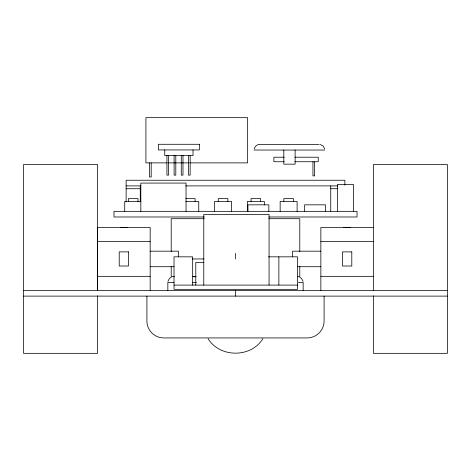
<?xml version="1.0" encoding="UTF-8"?>
<svg xmlns="http://www.w3.org/2000/svg" width="471" height="471" viewBox="0 0 471 471"><rect width="100%" height="100%" fill="white"/><g stroke="black" fill="none" stroke-linecap="round" stroke-linejoin="round"><path stroke-width="0.71" d="M167.935 281.352L169.501 278.379L171.415 277.125M254.216 149.007C254.681 146.399 257.125 144.361 259.774 144.385L319.138 144.385M262.877 338.708C251.102 357.978 219.898 357.978 208.123 338.708M254.122 150.037L324.79 150.037M284.284 157.22L273.857 157.22L273.857 161.741L284.284 161.741M294.952 157.22L318.225 157.22L318.225 161.741L294.952 161.741M167.14 162.878L145.916 162.878L145.916 117.662L247.652 117.662L247.652 162.878L189.831 162.878M168.606 162.878L188.365 162.878M126.134 185.898L140.811 185.898M185.586 185.898L337.801 185.898M126.134 188.724L140.264 188.724M330.736 188.724L337.801 188.724M185.78 198.615L195.088 198.615L195.088 201.441M140.97 201.441L124.721 201.441L124.721 211.332M185.78 201.441L198.762 201.441L198.762 211.332M204.296 216.984L113.982 216.984L113.982 211.332L357.018 211.332L357.018 216.984L268.906 216.984M204.273 218.709L171.209 218.709L171.209 251.549M268.929 218.709L299.791 218.709L299.791 251.549M373.421 227.44L320.857 227.44L320.857 290.46M97.603 241.57L150.167 241.57M320.857 241.57L373.421 241.57M150.167 251.178L178.427 251.178L178.427 256.813M320.857 251.178L292.597 251.178L292.597 256.813M268.464 256.836L297.513 256.836L297.519 289.335L174.023 289.335L174.023 256.836L192.668 256.836L192.668 285.096M192.115 258.95L203.878 258.95M203.861 262.488L195.783 262.488L195.783 285.096M150.167 266.721L174.082 266.721M297.672 266.721L320.857 266.721M97.603 276.33L150.167 276.33M320.857 276.33L373.421 276.33M174.146 276.359L171.209 276.359L171.209 266.144M192.515 276.359L196.189 276.359M297.59 276.359L299.791 276.359L299.791 266.144M173.499 276.724L174.082 276.724M193.028 276.724L195.595 276.724M173.999 282.376L167.847 282.376L167.847 290.46M192.857 282.376L196.372 282.376M298.402 282.376L303.153 282.376L303.153 290.46M174.023 285.096L297.519 285.096M23.55 290.46L447.45 290.46M23.55 296.112L447.45 296.112M320.168 144.479L323.135 146.039L324.696 149.007M299.585 277.125L301.499 278.379L303.065 281.352M373.409 290.819L373.409 164.562L447.45 164.562L447.45 353.338L373.409 353.338L373.409 295.847M353.456 211.332L353.456 184.485L337.436 184.485L337.436 211.332M344.866 185.191L344.866 180.246L126.134 180.246L126.134 201.853M330.736 185.898L330.736 211.332M325.508 211.332L325.508 204.832L304.596 204.832L304.596 211.332M324.095 296.112L324.095 320.981A16.956 16.956 0 0 1 307.139 337.937L163.861 337.937A16.956 16.956 0 0 1 146.905 320.981L146.905 296.112M314.64 161.741L314.64 175.871L312.944 175.871L312.944 161.741M297.107 211.332L297.107 201.441L280.151 201.441L280.151 211.332M295.117 150.037L295.117 164.167L283.813 164.167L283.813 150.037M293.433 201.441L293.433 198.615L283.825 198.615L283.825 201.441M278.867 256.836L278.867 285.096M269.059 285.096L269.059 214.446L203.778 214.446L203.778 285.096M268.847 211.332L268.847 204.832L247.934 204.832L247.934 211.332M264.325 204.973L264.325 201.441L247.369 201.441L247.369 211.332M260.651 201.441L260.651 198.615L251.043 198.615L251.043 201.441M235.5 253.298L235.5 258.95M235.5 290.46L235.5 296.112M231.544 211.332L231.544 201.441L214.588 201.441L214.588 211.332M227.87 201.441L227.87 198.615L218.261 198.615L218.261 201.441M193.01 149.931L193.01 155.583L164.75 155.583L164.75 149.931M190.154 155.424L190.154 175.124L188.459 175.124L188.459 155.424M186.045 211.332L186.045 183.072L140.829 183.072L140.829 211.332M182.978 155.424L182.978 175.124L181.282 175.124L181.282 155.424M175.801 155.424L175.801 175.124L174.105 175.124L174.105 155.424M168.624 155.424L168.624 175.124L166.928 175.124L166.928 155.424M151.203 162.878L151.203 177.008L149.507 177.008L149.507 162.878M150.167 290.46L150.167 227.44L97.603 227.44L97.603 290.46M140.264 185.898L140.264 201.853M138.003 201.441L138.003 198.615L128.395 198.615L128.395 201.441M97.591 290.819L97.591 164.562L23.55 164.562L23.55 353.338L97.591 353.338L97.591 295.847M120.352 227.64A31.51 31.51 0 0 1 127.417 227.64M343.606 227.64A31.51 31.51 0 0 1 350.671 227.64M199.368 144.279L158.391 144.279L158.391 149.931L199.368 149.931L199.368 144.279M128.548 251.885L119.222 251.885L119.222 266.015L128.548 266.015L128.548 251.885M351.802 251.885L342.476 251.885L342.476 266.015L351.802 266.015L351.802 251.885"/></g></svg>
